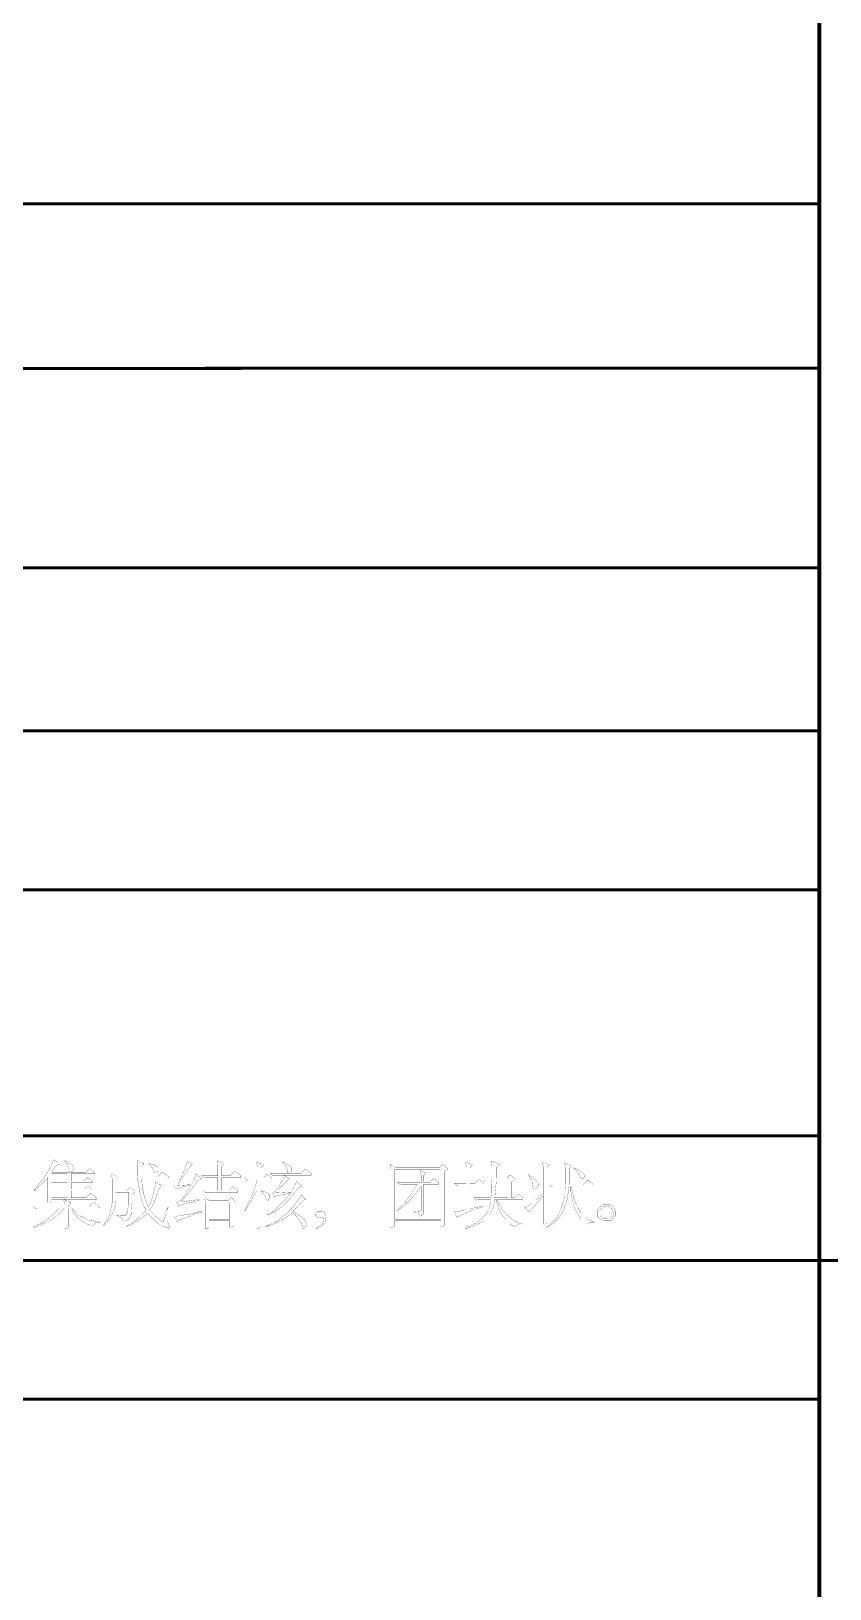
# Model space of a CAD drawing. Extents: x 94 to 452, y -72 to 1042.
# Drawn here: x 360 to 399.7, y 76.7 to 154.1 of the extents above; entities that cross this region are included whole.
import ezdxf

# ---------------------------------------------------------------- set-up
doc = ezdxf.new("R2010")
doc.units = 0
doc.header["$MEASUREMENT"] = 0
doc.layers.add('TREE_LAYER', color=7, linetype='Continuous')

msp = doc.modelspace()

# ---------------------------------------------------------------- linework, layer by layer
at = {"layer": 'TREE_LAYER'}
for points, const_width, elevation in [([(399.22612, 154.566141), (399.22612, 145.547149)], 0.2, 9.018992), ([(221.22612, 145.547149), (399.22612, 145.547149)], 0.15, 178), ([(399.22612, 145.547149), (399.22612, 137.377772)], 0.2, 8.169377), ([(221.22612, 137.294636), (399.22612, 137.377772)], 0.15, 178.000019), ([(399.22612, 137.377772), (399.22612, 127.44381)], 0.2, 9.933962), ([(221.22612, 127.44381), (399.22612, 127.44381)], 0.15, 178), ([(399.22612, 127.44381), (399.22612, 119.339788)], 0.2, 8.104022), ([(221.22612, 119.339788), (399.22612, 119.339788)], 0.15, 178), ([(399.22612, 119.339788), (399.22612, 111.431831)], 0.2, 7.907957), ([(399.22612, 111.431831), (399.22612, 99.210443)], 0.2, 12.221388), ([(221.22612, 111.431831), (399.22612, 111.431831)], 0.15, 178), ([(221.22612, 99.210443), (399.22612, 99.210443)], 0.15, 178), ([(399.22612, 99.210443), (399.22612, 93.001716)], 0.2, 6.208727), ([(361.161031, 98.01453), (361.147305, 98.01453), (361.078678, 97.781197), (360.831619, 97.355707), (360.529658, 96.916491), (360.200247, 96.518452), (360.200247, 96.477275), (360.639462, 96.875315), (360.85907, 97.136099), (360.85907, 97.136099), (360.85907, 95.900805), (360.941423, 95.900805), (361.010051, 95.928256), (361.051227, 95.969432), (361.051227, 96.03806), (361.668874, 96.03806), (361.668874, 96.010609), (361.710051, 95.804726), (361.710051, 95.681197), (361.696325, 95.681197), (360.172796, 95.681197), (360.2826, 95.571393), (360.310051, 95.571393), (360.351227, 95.598844), (361.435541, 95.598844), (361.449266, 95.598844), (361.202207, 95.365511), (360.886521, 95.077275), (360.570835, 94.871393), (360.172796, 94.692962), (360.172796, 94.651785), (360.227698, 94.651785), (360.666913, 94.830217), (361.010051, 95.008648), (361.243384, 95.173354), (361.366913, 95.269432), (361.696325, 95.598844), (361.710051, 95.598844), (361.710051, 94.583158), (361.792403, 94.583158), (361.847305, 94.610609), (361.888482, 94.651785), (361.888482, 95.598844), (361.888482, 95.598844), (362.039462, 95.598844), (362.039462, 95.598844), (362.176717, 95.351785), (362.410051, 95.077275), (362.725737, 94.871393), (363.055149, 94.720413), (363.096325, 94.720413), (363.247305, 94.871393), (363.38456, 94.912569), (363.494364, 94.912569), (363.494364, 94.94002), (363.370835, 94.94002), (362.876717, 95.022373), (362.396325, 95.269432), (362.080639, 95.598844), (362.080639, 95.598844), (363.425737, 95.598844), (363.425737, 95.681197), (363.178678, 95.900805), (363.137502, 95.900805), (362.917894, 95.681197), (361.888482, 95.681197), (361.888482, 95.749824), (361.998286, 95.859628), (361.998286, 95.900805), (361.819854, 95.969432), (361.6826, 96.03806), (361.6826, 96.03806), (363.274756, 96.03806), (363.274756, 96.120413), (363.027698, 96.34002), (362.986521, 96.34002), (362.766913, 96.120413), (362.039462, 96.120413), (362.039462, 96.120413), (362.039462, 96.477275), (362.039462, 96.477275), (363.055149, 96.477275), (363.055149, 96.559628), (362.876717, 96.696883), (362.835541, 96.696883), (362.698286, 96.559628), (362.039462, 96.559628), (362.039462, 96.559628), (362.039462, 96.875315), (362.039462, 96.88904), (363.096325, 96.88904), (363.096325, 96.957667), (362.876717, 97.136099), (362.835541, 97.136099), (362.657109, 96.957667), (362.039462, 96.957667), (362.039462, 96.957667), (362.039462, 97.31453), (362.039462, 97.328256), (363.206129, 97.328256), (363.206129, 97.396883), (362.986521, 97.575315), (362.945345, 97.575315), (362.766913, 97.396883), (362.039462, 97.396883), (362.039462, 97.396883), (362.053188, 97.410609), (362.149266, 97.534138), (362.135541, 97.657667), (362.066913, 97.767471), (361.861031, 97.904726), (361.6826, 97.987079), (361.668874, 97.987079), (361.737502, 97.877275), (361.847305, 97.767471), (361.929658, 97.547864), (361.929658, 97.465511), (361.998286, 97.396883), (361.98456, 97.396883), (361.064952, 97.396883), (361.064952, 97.396883), (361.229658, 97.657667), (361.380639, 97.794922), (361.449266, 97.794922), (361.366913, 97.877275), (361.161031, 98.01453), (361.161031, 98.01453)], 0.01, 78), ([(365.319854, 97.987079), (365.319854, 97.987079), (365.319854, 97.959628), (365.347305, 97.74002), (365.347305, 97.177275), (365.347305, 97.177275), (364.331619, 97.177275), (364.029658, 97.328256), (364.070835, 97.081197), (364.070835, 95.887079), (364.002207, 95.516491), (364.002207, 95.48904), (363.892403, 95.159628), (363.7826, 94.981197), (363.631619, 94.761589), (363.631619, 94.720413), (363.892403, 94.994922), (364.029658, 95.200805), (364.139462, 95.475315), (364.221815, 95.708648), (364.235541, 95.873354), (364.249266, 96.03806), (364.249266, 96.408648), (364.262992, 96.408648), (364.866913, 96.408648), (364.880639, 96.408648), (364.880639, 95.76355), (364.839462, 95.48904), (364.839462, 95.447864), (364.798286, 95.351785), (364.798286, 95.310609), (364.729658, 95.241981), (364.551227, 95.241981), (364.290443, 95.269432), (364.249266, 95.269432), (364.249266, 95.241981), (364.441423, 95.200805), (364.578678, 95.091001), (364.619854, 94.94002), (364.688482, 94.94002), (364.839462, 95.008648), (364.949266, 95.132177), (365.017894, 95.33806), (365.031619, 95.598844), (365.05907, 95.873354), (365.05907, 96.298844), (365.196325, 96.394922), (365.210051, 96.408648), (365.210051, 96.449824), (364.990443, 96.628256), (364.949266, 96.628256), (364.798286, 96.477275), (364.262992, 96.477275), (364.249266, 96.491001), (364.249266, 97.067471), (364.290443, 97.108648), (365.347305, 97.108648), (365.347305, 97.094922), (365.347305, 97.012569), (365.374756, 96.847864), (365.429658, 96.504726), (365.457109, 96.381197), (365.457109, 96.353746), (365.498286, 96.202766), (365.566913, 95.887079), (365.75907, 95.48904), (365.306129, 95.049824), (365.05907, 94.871393), (364.798286, 94.720413), (364.798286, 94.692962), (365.004168, 94.775315), (365.525737, 95.091001), (365.827698, 95.351785), (366.198286, 94.967471), (366.431619, 94.802766), (366.73358, 94.651785), (366.88456, 94.610609), (366.925737, 94.692962), (366.815933, 94.981197), (366.815933, 95.502766), (366.857109, 95.64002), (366.815933, 95.64002), (366.815933, 95.626295), (366.664952, 95.049824), (366.596325, 94.912569), (366.30809, 95.132177), (366.143384, 95.283158), (365.937502, 95.530217), (366.088482, 95.749824), (366.18456, 95.969432), (366.376717, 96.559628), (366.527698, 96.696883), (366.555149, 96.696883), (366.555149, 96.73806), (366.225737, 96.88904), (366.225737, 96.834138), (366.198286, 96.61453), (366.198286, 96.587079), (366.088482, 96.216491), (366.088482, 96.18904), (365.978678, 95.859628), (365.868874, 95.681197), (365.75907, 95.928256), (365.676717, 96.147864), (365.566913, 96.696883), (365.539462, 97.081197), (365.539462, 97.108648), (366.857109, 97.108648), (366.857109, 97.177275), (366.596325, 97.396883), (366.555149, 97.396883), (366.335541, 97.177275), (365.539462, 97.177275), (365.539462, 97.177275), (365.539462, 97.685118), (365.649266, 97.794922), (365.649266, 97.836099), (365.457109, 97.904726), (365.319854, 97.987079), (365.319854, 97.987079)], 0.01, 78), ([(365.8826, 97.836099), (365.868874, 97.836099), (365.978678, 97.712569), (366.115933, 97.547864), (366.157109, 97.396883), (366.198286, 97.355707), (366.266913, 97.355707), (366.335541, 97.465511), (366.335541, 97.616491), (366.225737, 97.726295), (366.019854, 97.794922), (365.964952, 97.808648), (365.8826, 97.836099), (365.8826, 97.836099)], 0.01, 78), ([(367.831619, 97.945903), (367.817894, 97.932177), (367.762992, 97.781197), (367.721815, 97.616491), (367.502207, 97.136099), (367.392403, 96.998844), (367.131619, 96.73806), (367.241423, 96.559628), (367.680639, 96.696883), (367.955149, 96.73806), (367.968874, 96.73806), (367.941423, 96.628256), (367.831619, 96.491001), (367.570835, 96.079236), (367.488482, 95.996883), (367.2826, 95.900805), (367.392403, 95.708648), (367.570835, 95.791001), (367.790443, 95.859628), (368.174756, 95.928256), (368.339462, 96.010609), (368.40809, 96.010609), (368.40809, 96.03806), (368.380639, 96.03806), (367.570835, 95.928256), (367.529658, 95.941981), (367.529658, 95.969432), (367.831619, 96.298844), (368.339462, 96.998844), (368.490443, 97.067471), (368.229658, 97.328256), (368.229658, 97.287079), (368.161031, 97.067471), (368.010051, 96.779236), (367.392403, 96.73806), (367.323776, 96.73806), (367.392403, 96.88904), (367.474756, 96.971393), (367.968874, 97.712569), (367.9826, 97.726295), (368.078678, 97.767471), (367.831619, 97.945903), (367.831619, 97.945903)], 0.01, 78), ([(369.300247, 97.987079), (369.286521, 97.987079), (369.286521, 97.959628), (369.327698, 97.74002), (369.327698, 97.218452), (369.327698, 97.218452), (368.517894, 97.218452), (368.627698, 97.108648), (368.668874, 97.108648), (368.710051, 97.136099), (369.327698, 97.136099), (369.327698, 97.136099), (369.327698, 96.491001), (369.327698, 96.477275), (368.600247, 96.477275), (368.710051, 96.367471), (368.737502, 96.367471), (368.778678, 96.408648), (370.315933, 96.408648), (370.315933, 96.477275), (370.096325, 96.669432), (370.055149, 96.669432), (369.876717, 96.477275), (369.519854, 96.477275), (369.506129, 96.491001), (369.506129, 97.136099), (369.519854, 97.136099), (370.466913, 97.136099), (370.466913, 97.218452), (370.206129, 97.43806), (370.164952, 97.43806), (369.945345, 97.218452), (369.519854, 97.218452), (369.506129, 97.218452), (369.506129, 97.685118), (369.615933, 97.794922), (369.615933, 97.836099), (369.437502, 97.904726), (369.300247, 97.987079), (369.300247, 97.987079)], 0.01, 78), ([(371.262992, 97.904726), (371.249266, 97.904726), (371.249266, 97.891001), (371.290443, 97.671393), (371.290443, 97.108648), (371.290443, 97.108648), (370.672796, 97.108648), (370.7826, 96.998844), (370.810051, 96.998844), (370.851227, 97.026295), (371.276717, 97.026295), (371.276717, 97.026295), (371.221815, 96.820413), (371.221815, 96.806687), (371.029658, 96.257667), (370.919854, 96.051785), (370.672796, 95.48904), (370.810051, 95.667471), (371.180639, 96.34002), (371.290443, 96.477275), (371.290443, 96.46355), (371.290443, 94.610609), (371.35907, 94.610609), (371.427698, 94.651785), (371.468874, 94.692962), (371.468874, 96.436099), (371.4826, 96.436099), (371.551227, 96.367471), (371.688482, 96.202766), (371.702207, 96.175315), (371.729658, 96.03806), (371.770835, 96.010609), (371.839462, 96.010609), (371.90809, 96.106687), (371.90809, 96.257667), (371.798286, 96.367471), (371.592403, 96.449824), (371.537502, 96.449824), (371.468874, 96.477275), (371.468874, 97.026295), (371.4826, 97.026295), (372.017894, 97.026295), (372.017894, 97.108648), (371.812011, 97.287079), (371.770835, 97.287079), (371.578678, 97.108648), (371.4826, 97.108648), (371.468874, 97.108648), (371.468874, 97.616491), (371.578678, 97.726295), (371.578678, 97.767471), (371.400247, 97.836099), (371.262992, 97.904726), (371.262992, 97.904726)], 0.01, 78), ([(372.539462, 97.904726), (372.539462, 97.904726), (372.60809, 97.808648), (372.717894, 97.685118), (372.786521, 97.479236), (372.786521, 97.396883), (372.855149, 97.328256), (372.855149, 97.328256), (371.949266, 97.328256), (372.05907, 97.218452), (372.100247, 97.218452), (372.127698, 97.245903), (372.635541, 97.245903), (372.649266, 97.245903), (372.525737, 96.943942), (372.278678, 96.559628), (372.155149, 96.436099), (372.05907, 96.367471), (372.127698, 96.18904), (372.319854, 96.230217), (372.566913, 96.298844), (372.841423, 96.326295), (372.923776, 96.353746), (372.951227, 96.34002), (372.676717, 96.03806), (372.155149, 95.516491), (371.949266, 95.379236), (371.770835, 95.269432), (371.853188, 95.283158), (372.196325, 95.447864), (372.566913, 95.736099), (372.923776, 96.092962), (373.335541, 96.628256), (373.486521, 96.696883), (373.266913, 96.916491), (373.225737, 96.916491), (372.992403, 96.408648), (372.210051, 96.367471), (372.210051, 96.381197), (372.361031, 96.532177), (372.429658, 96.628256), (372.827698, 97.026295), (372.896325, 97.026295), (372.896325, 97.067471), (372.75907, 97.136099), (372.649266, 97.245903), (372.649266, 97.245903), (373.966913, 97.245903), (373.966913, 97.328256), (373.706129, 97.547864), (373.664952, 97.547864), (373.445345, 97.328256), (372.910051, 97.328256), (372.910051, 97.328256), (372.910051, 97.341981), (373.006129, 97.465511), (373.006129, 97.58904), (372.923776, 97.698844), (372.717894, 97.836099), (372.539462, 97.904726), (372.539462, 97.904726)], 0.01, 78), ([(377.892403, 97.767471), (377.892403, 97.767471), (377.892403, 97.74002), (377.919854, 97.520413), (377.919854, 94.651785), (378.015933, 94.651785), (378.070835, 94.679236), (378.112011, 94.720413), (378.112011, 94.981197), (378.112011, 94.981197), (380.404168, 94.981197), (380.417894, 94.981197), (380.417894, 94.692962), (380.45907, 94.692962), (380.555149, 94.720413), (380.596325, 94.761589), (380.596325, 97.43806), (380.73358, 97.534138), (380.747305, 97.547864), (380.747305, 97.575315), (380.527698, 97.767471), (380.486521, 97.767471), (380.335541, 97.616491), (378.180639, 97.616491), (377.892403, 97.767471), (377.892403, 97.767471)], 0.01, 78), ([(381.653188, 97.904726), (381.639462, 97.904726), (381.639462, 97.891001), (381.680639, 97.671393), (381.680639, 96.847864), (381.680639, 96.847864), (381.090443, 96.847864), (381.200247, 96.73806), (381.241423, 96.73806), (381.2826, 96.779236), (381.680639, 96.779236), (381.680639, 96.765511), (381.680639, 95.543942), (381.364952, 95.461589), (381.323776, 95.461589), (381.090443, 95.420413), (381.200247, 95.159628), (381.680639, 95.379236), (381.927698, 95.48904), (382.490443, 95.681197), (382.490443, 95.708648), (382.476717, 95.708648), (381.886521, 95.585118), (381.85907, 95.598844), (381.85907, 96.765511), (381.872796, 96.779236), (382.55907, 96.779236), (382.55907, 96.847864), (382.339462, 97.026295), (382.298286, 97.026295), (382.119854, 96.847864), (381.872796, 96.847864), (381.85907, 96.847864), (381.85907, 97.616491), (381.968874, 97.726295), (381.968874, 97.767471), (381.790443, 97.836099), (381.653188, 97.904726), (381.653188, 97.904726)], 0.01, 78), ([(382.929658, 97.945903), (382.929658, 97.945903), (382.929658, 97.891001), (382.957109, 97.671393), (382.957109, 97.108648), (382.957109, 97.108648), (382.449266, 97.108648), (382.55907, 96.998844), (382.600247, 96.998844), (382.627698, 97.026295), (382.943384, 97.026295), (382.957109, 97.026295), (382.943384, 96.930217), (382.929658, 96.73806), (382.929658, 96.422373), (382.902207, 96.134138), (382.888482, 96.120413), (382.051227, 96.120413), (382.161031, 96.010609), (382.188482, 96.010609), (382.229658, 96.03806), (382.888482, 96.03806), (382.888482, 96.03806), (382.888482, 95.955707), (382.819854, 95.571393), (382.668874, 95.310609), (382.325737, 94.967471), (382.229658, 94.912569), (381.872796, 94.720413), (381.762992, 94.692962), (381.612011, 94.651785), (381.612011, 94.610609), (381.721815, 94.610609), (382.147305, 94.761589), (382.55907, 94.981197), (382.819854, 95.241981), (382.998286, 95.598844), (383.066913, 95.887079), (383.080639, 96.024334), (383.094364, 96.03806), (383.176717, 96.03806), (383.176717, 95.928256), (383.327698, 95.502766), (383.437502, 95.310609), (383.657109, 95.022373), (383.849266, 94.830217), (384.055149, 94.692962), (384.315933, 94.802766), (384.466913, 94.802766), (384.466913, 94.830217), (384.274756, 94.871393), (383.986521, 95.022373), (383.725737, 95.241981), (383.464952, 95.530217), (383.410051, 95.626295), (383.245345, 95.941981), (383.217894, 96.03806), (383.217894, 96.03806), (384.494364, 96.03806), (384.494364, 96.120413), (384.288482, 96.298844), (384.247305, 96.298844), (384.055149, 96.120413), (383.95907, 96.120413), (383.945345, 96.120413), (383.945345, 96.916491), (384.0826, 97.026295), (384.096325, 97.026295), (384.096325, 97.067471), (383.876717, 97.245903), (383.835541, 97.245903), (383.698286, 97.108648), (383.190443, 97.108648), (383.176717, 97.108648), (383.176717, 97.657667), (383.313972, 97.753746), (383.327698, 97.767471), (383.327698, 97.794922), (383.10809, 97.877275), (382.929658, 97.945903), (382.929658, 97.945903)], 0.01, 78), ([(385.4826, 97.904726), (385.468874, 97.904726), (385.468874, 97.891001), (385.510051, 97.671393), (385.510051, 96.243942), (385.510051, 96.243942), (385.496325, 96.243942), (385.468874, 96.298844), (385.235541, 96.092962), (385.112011, 96.010609), (384.947305, 95.845903), (384.741423, 95.708648), (384.590443, 95.64002), (384.810051, 95.420413), (385.331619, 96.03806), (385.510051, 96.216491), (385.510051, 96.216491), (385.510051, 94.802766), (385.578678, 94.802766), (385.647305, 94.830217), (385.688482, 94.871393), (385.688482, 97.616491), (385.798286, 97.726295), (385.798286, 97.767471), (385.619854, 97.836099), (385.4826, 97.904726), (385.4826, 97.904726)], 0.01, 78), ([(386.580639, 97.877275), (386.566913, 97.877275), (386.566913, 97.849824), (386.60809, 97.630217), (386.60809, 96.847864), (386.60809, 96.847864), (386.60809, 96.779236), (386.594364, 96.779236), (385.798286, 96.779236), (385.90809, 96.669432), (385.949266, 96.669432), (385.990443, 96.696883), (386.594364, 96.696883), (386.594364, 96.696883), (386.580639, 96.491001), (386.580639, 96.491001), (386.580639, 96.436099), (386.580639, 96.422373), (386.580639, 96.367471), (386.566913, 96.367471), (386.566913, 96.285118), (386.525737, 96.024334), (386.470835, 95.832177), (386.457109, 95.777275), (386.415933, 95.667471), (386.388482, 95.557667), (386.278678, 95.310609), (386.127698, 95.091001), (385.825737, 94.78904), (385.661031, 94.651785), (385.770835, 94.692962), (385.976717, 94.830217), (386.319854, 95.173354), (386.457109, 95.379236), (386.48456, 95.434138), (386.539462, 95.557667), (386.539462, 95.571393), (386.676717, 95.996883), (386.717894, 96.243942), (386.75907, 96.491001), (386.772796, 96.683158), (386.772796, 96.696883), (386.855149, 96.696883), (386.868874, 96.696883), (386.868874, 96.46355), (386.896325, 96.298844), (386.937502, 96.03806), (386.978678, 95.900805), (386.978678, 95.887079), (387.006129, 95.845903), (387.074756, 95.571393), (387.266913, 95.241981), (387.376717, 95.06355), (387.637502, 94.802766), (387.664952, 94.802766), (387.747305, 94.871393), (387.843384, 94.912569), (388.035541, 94.912569), (388.035541, 94.94002), (387.774756, 95.022373), (387.596325, 95.159628), (387.404168, 95.351785), (387.266913, 95.557667), (387.047305, 96.024334), (386.978678, 96.298844), (386.978678, 96.312569), (386.951227, 96.394922), (386.951227, 96.408648), (386.896325, 96.696883), (386.910051, 96.696883), (387.994364, 96.696883), (387.994364, 96.779236), (387.747305, 96.998844), (387.706129, 96.998844), (387.486521, 96.779236), (386.786521, 96.779236), (386.786521, 96.806687), (386.786521, 96.847864), (386.786521, 97.575315), (386.896325, 97.685118), (386.896325, 97.726295), (386.717894, 97.794922), (386.580639, 97.877275), (386.580639, 97.877275)], 0.01, 78), ([(387.019854, 97.616491), (387.006129, 97.616491), (387.129658, 97.492962), (387.266913, 97.31453), (387.349266, 97.16355), (387.404168, 97.067471), (387.417894, 97.067471), (387.486521, 97.067471), (387.555149, 97.177275), (387.555149, 97.245903), (387.486521, 97.355707), (387.266913, 97.506687), (387.019854, 97.616491), (387.019854, 97.616491)], 0.01, 78), ([(361.051227, 97.31453), (361.051227, 97.328256), (361.847305, 97.328256), (361.847305, 97.31453), (361.847305, 96.957667), (361.847305, 96.957667), (361.051227, 96.957667), (361.051227, 96.957667), (361.051227, 97.31453), (361.051227, 97.31453)], 0.01, 78), ([(361.051227, 96.875315), (361.051227, 96.88904), (361.847305, 96.88904), (361.847305, 96.875315), (361.847305, 96.559628), (361.847305, 96.559628), (361.051227, 96.559628), (361.051227, 96.559628), (361.051227, 96.875315), (361.051227, 96.875315)], 0.01, 78), ([(378.139462, 97.534138), (378.139462, 97.547864), (380.404168, 97.547864), (380.417894, 97.534138), (380.417894, 95.06355), (380.404168, 95.049824), (378.112011, 95.049824), (378.112011, 95.06355), (378.112011, 97.506687), (378.139462, 97.534138), (378.139462, 97.534138)], 0.01, 78), ([(379.388482, 97.506687), (379.388482, 97.506687), (379.388482, 97.479236), (379.429658, 97.259628), (379.429658, 96.88904), (379.415933, 96.88904), (378.249266, 96.88904), (378.35907, 96.779236), (378.400247, 96.779236), (378.441423, 96.806687), (379.237502, 96.806687), (379.237502, 96.806687), (378.90809, 96.257667), (378.619854, 95.900805), (378.221815, 95.48904), (378.317894, 95.530217), (378.345345, 95.543942), (378.757109, 95.887079), (378.962992, 96.092962), (379.388482, 96.628256), (379.402207, 96.683158), (379.415933, 96.696883), (379.429658, 96.696883), (379.429658, 95.48904), (379.347305, 95.420413), (379.196325, 95.434138), (379.086521, 95.461589), (379.05907, 95.461589), (379.05907, 95.420413), (379.237502, 95.379236), (379.319854, 95.310609), (379.347305, 95.200805), (379.457109, 95.241981), (379.566913, 95.351785), (379.566913, 96.806687), (379.580639, 96.806687), (380.30809, 96.806687), (380.30809, 96.88904), (380.088482, 97.067471), (380.047305, 97.067471), (379.868874, 96.88904), (379.580639, 96.88904), (379.566913, 96.88904), (379.566913, 97.245903), (379.676717, 97.31453), (379.676717, 97.328256), (379.676717, 97.355707), (379.388482, 97.506687), (379.388482, 97.506687)], 0.01, 78), ([(383.176717, 97.026295), (383.176717, 97.026295), (383.766913, 97.026295), (383.766913, 97.026295), (383.766913, 96.120413), (383.766913, 96.120413), (383.094364, 96.120413), (383.094364, 96.120413), (383.176717, 97.026295), (383.176717, 97.026295)], 0.01, 78), ([(384.741423, 97.287079), (384.741423, 97.287079), (384.755149, 97.273354), (384.961031, 96.916491), (384.988482, 96.683158), (385.029658, 96.559628), (385.029658, 96.559628), (385.112011, 96.559628), (385.194364, 96.641981), (385.249266, 96.73806), (385.249266, 96.820413), (385.180639, 96.957667), (385.153188, 96.985118), (384.961031, 97.136099), (384.823776, 97.245903), (384.741423, 97.287079), (384.741423, 97.287079)], 0.01, 78), ([(361.051227, 96.477275), (361.051227, 96.477275), (361.847305, 96.477275), (361.847305, 96.477275), (361.847305, 96.120413), (361.847305, 96.120413), (361.051227, 96.120413), (361.051227, 96.120413), (361.051227, 96.477275), (361.051227, 96.477275)], 0.01, 78), ([(368.668874, 96.120413), (368.668874, 96.120413), (368.668874, 96.092962), (368.710051, 95.873354), (368.710051, 94.583158), (368.792403, 94.583158), (368.847305, 94.610609), (368.888482, 94.651785), (368.888482, 94.981197), (368.888482, 94.981197), (369.904168, 94.981197), (369.917894, 94.981197), (369.917894, 94.651785), (369.95907, 94.651785), (370.055149, 94.692962), (370.096325, 94.720413), (370.096325, 95.791001), (370.206129, 95.900805), (370.206129, 95.928256), (370.027698, 96.120413), (369.986521, 96.120413), (369.835541, 95.969432), (368.957109, 95.969432), (368.668874, 96.120413), (368.668874, 96.120413)], 0.01, 78), ([(373.486521, 96.257667), (373.445345, 96.257667), (373.376717, 96.079236), (373.157109, 95.791001), (372.868874, 95.461589), (372.704168, 95.296883), (372.347305, 95.008648), (371.688482, 94.692962), (371.729658, 94.692962), (372.155149, 94.830217), (372.210051, 94.857667), (372.594364, 95.06355), (372.937502, 95.310609), (373.047305, 95.420413), (373.143384, 95.283158), (373.280639, 95.159628), (373.376717, 95.022373), (373.486521, 94.830217), (373.527698, 94.651785), (373.555149, 94.610609), (373.596325, 94.610609), (373.678678, 94.692962), (373.747305, 94.78904), (373.73358, 94.885118), (373.678678, 94.981197), (373.486521, 95.173354), (373.198286, 95.351785), (373.061031, 95.447864), (373.417894, 95.818452), (373.568874, 96.010609), (373.706129, 96.03806), (373.486521, 96.257667), (373.486521, 96.257667)], 0.01, 78), ([(368.517894, 95.461589), (367.913972, 95.310609), (367.872796, 95.310609), (367.227698, 95.200805), (367.172796, 95.200805), (367.310051, 94.94002), (367.392403, 95.022373), (367.927698, 95.200805), (368.092403, 95.283158), (368.517894, 95.420413), (368.517894, 95.420413), (368.517894, 95.461589), (368.517894, 95.461589)], 0.01, 78), ([(368.915933, 95.887079), (368.929658, 95.900805), (369.904168, 95.900805), (369.917894, 95.887079), (369.917894, 95.06355), (369.904168, 95.049824), (368.888482, 95.049824), (368.888482, 95.06355), (368.888482, 95.859628), (368.915933, 95.887079), (368.915933, 95.887079)], 0.01, 78), ([(374.529658, 95.461589), (374.310051, 95.461589), (374.200247, 95.351785), (374.200247, 95.241981), (374.310051, 95.132177), (374.529658, 95.159628), (374.612011, 95.049824), (374.529658, 94.830217), (374.200247, 94.583158), (374.392403, 94.651785), (374.639462, 94.830217), (374.694364, 95.091001), (374.680639, 95.269432), (374.625737, 95.406687), (374.529658, 95.461589), (374.529658, 95.461589)], 0.01, 78), ([(388.831619, 95.791001), (388.502207, 95.791001), (388.310051, 95.681197), (388.200247, 95.502766), (388.200247, 95.159628), (388.488482, 94.981197), (388.85907, 94.981197), (389.078678, 95.228256), (389.078678, 95.48904), (388.9826, 95.667471), (388.831619, 95.791001), (388.831619, 95.791001)], 0.01, 78), ([(388.639462, 95.708648), (388.653188, 95.708648), (388.831619, 95.681197), (389.010051, 95.379236), (388.968874, 95.241981), (388.776717, 95.104726), (388.502207, 95.091001), (388.310051, 95.241981), (388.310051, 95.48904), (388.502207, 95.681197), (388.557109, 95.694922), (388.639462, 95.708648), (388.639462, 95.708648)], 0.01, 78), ([(221.22612, 93.001716), (449.22612, 93.001716)], 0.15, 228), ([(399.22612, 93.001716), (399.22612, 11.113007)], 0.2, 81.888709), ([(221.22612, 86.113007), (399.22612, 86.113007)], 0.15, 178)]:
    msp.add_lwpolyline(points, dxfattribs=dict(at, const_width=const_width, elevation=elevation))

doc.saveas('drawing.dxf')
